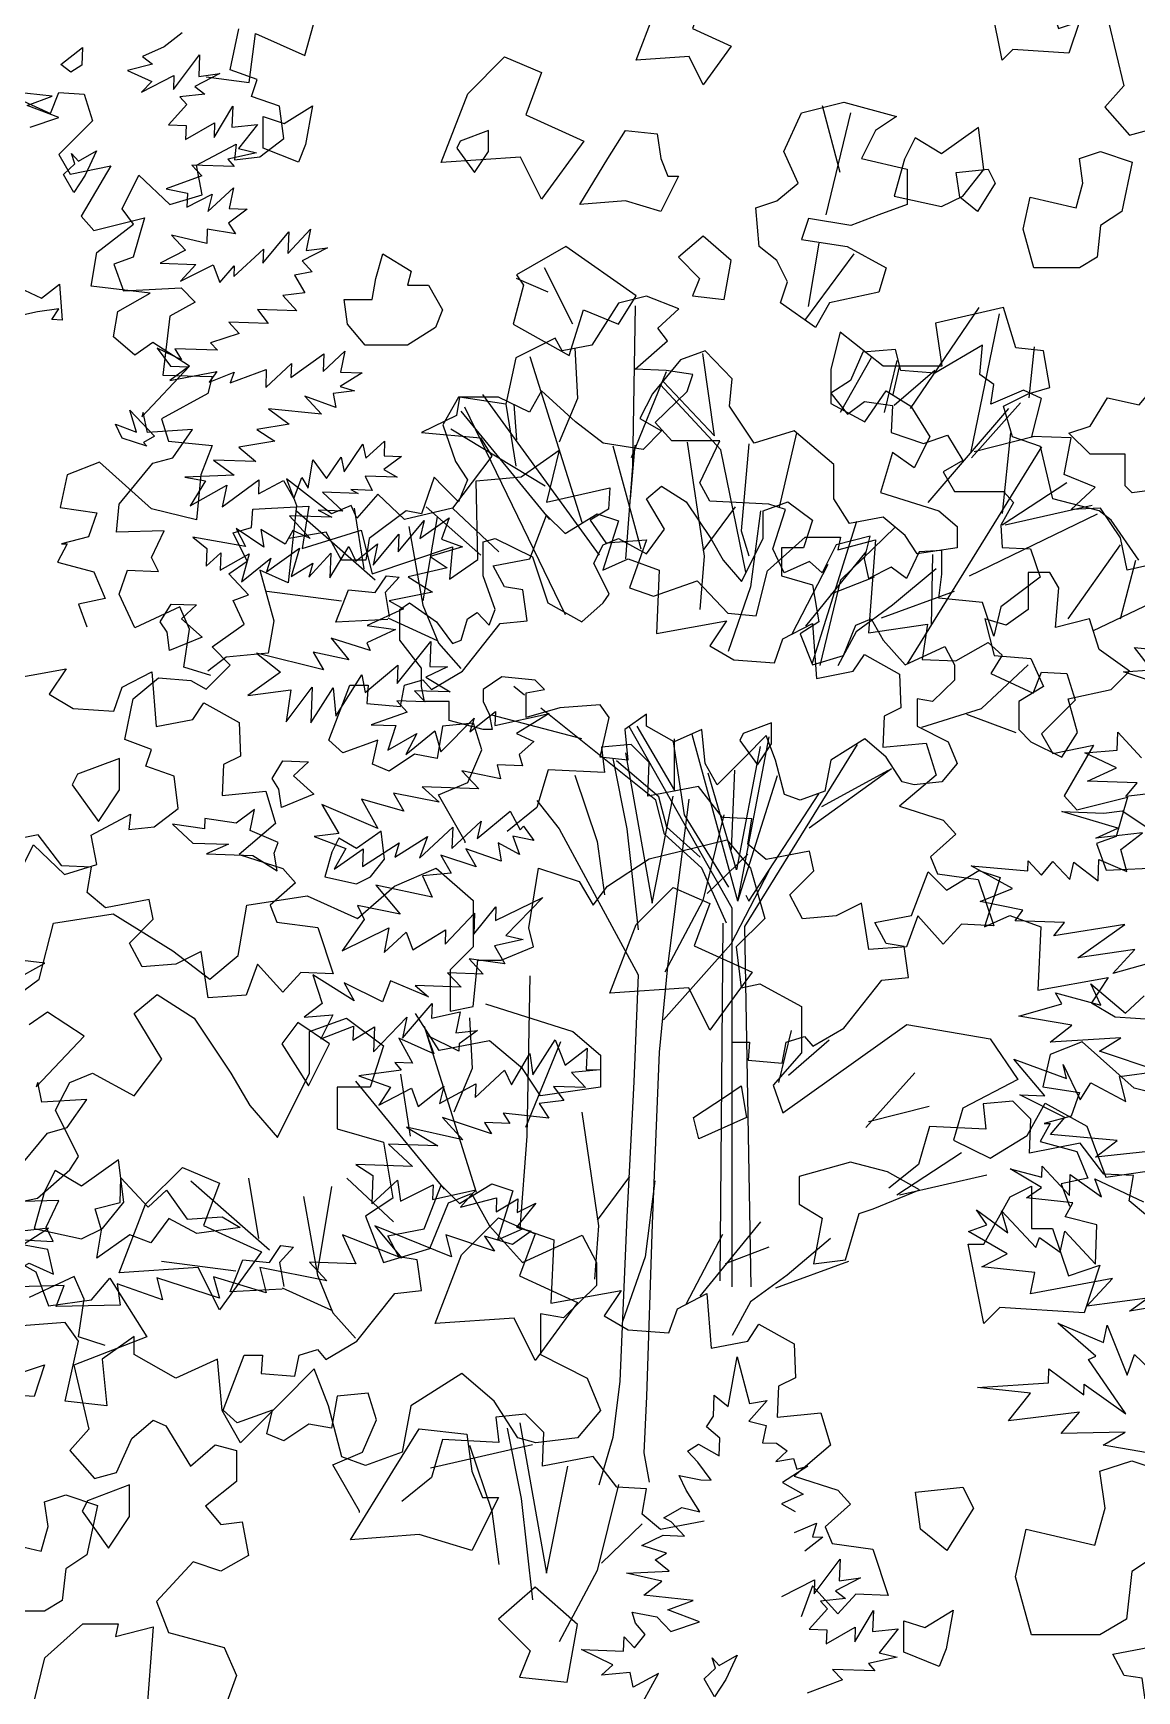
# Model space of a CAD drawing. Header units: inches. Extents: x -11 to 128, y 7 to 56.
# Drawn here: x 25.936 to 26.308, y 22.648 to 23.206 of the extents above; entities that cross this region are included whole.
import ezdxf

# ---------------------------------------------------------------- set-up
doc = ezdxf.new("R2010")
doc.units = ezdxf.units.IN
doc.header["$MEASUREMENT"] = 0
doc.layers.add('CAY', color=94, linetype='Continuous')
doc.layers.add('CAY-3', color=61, linetype='Continuous')
picture_1 = doc.add_image_def('image1.jpg', size_in_pixel=(1680, 1093))

# ---------------------------------------------------------------- blocks, each defined once
blk = doc.blocks.new('A$C76451831')
at = {"layer": 'CAY'}
for p, q in [((1479.9, 1929.8), (1538.3, 1944)), ((1538.3, 1944), (1555.9, 1922.7)), ((1448.6, 1909.2), (1479.9, 1929.8)), ((1288.9, 1909.2), (1320.1, 1922.7)), ((1320.1, 1922.7), (1347.8, 1898.6)), ((1389.7, 1877.9), (1396.8, 1922.7)), ((1396.8, 1922.7), (1427.4, 1912.7)), ((1555.9, 1922.7), (1566.6, 1885)), ((1261.1, 1885), (1288.9, 1909.2)), ((1427.4, 1912.7), (1438, 1895)), ((1438, 1895), (1448.6, 1909.2)), ((1171.5, 1857.3), (1178, 1895)), ((1178, 1895), (1223.4, 1902.1)), ((1223.4, 1902.1), (1261.1, 1885)), ((1347.8, 1898.6), (1347.8, 1863.8)), ((1022.3, 1839.6), (1033, 1881.5)), ((1033, 1881.5), (1077.8, 1888.5)), ((1077.8, 1888.5), (1122.6, 1860.8)), ((1566.6, 1885), (1545.3, 1863.8)), ((1393.2, 1863.8), (1389.7, 1877.9)), ((1122.6, 1860.8), (1150.3, 1839.6)), ((1150.3, 1839.6), (1171.5, 1857.3)), ((1347.8, 1863.8), (1330.7, 1846.6)), ((1347.8, 1818.9), (1351.4, 1853.7)), ((1351.4, 1853.7), (1369, 1853.7)), ((1369, 1853.7), (1393.2, 1863.8)), ((1545.3, 1863.8), (1548.9, 1833.1)), ((1330.7, 1846.6), (1330.7, 1815.4)), ((994.6, 1818.9), (1022.3, 1839.6)), ((1548.9, 1833.1), (1563, 1836)), ((1563, 1836), (1594.3, 1818.9)), ((1330.7, 1815.4), (1347.8, 1818.9)), ((1594.3, 1818.9), (1594.3, 1784.1)), ((1580.1, 1739.3), (1673.3, 1805.4)), ((1673.3, 1805.4), (1735.8, 1794.7)), ((1735.8, 1794.7), (1756.4, 1764.1)), ((1594.3, 1784.1), (1573, 1759.9)), ((1573, 1759.9), (1580.1, 1739.3)), ((1756.4, 1764.1), (1715.1, 1742.8)), ((1715.1, 1742.8), (1708.1, 1718.6)), ((1763.5, 1722.2), (1777.1, 1746.4)), ((1777.1, 1746.4), (1808.3, 1729.3)), ((1808.3, 1729.3), (1822.5, 1690.9)), ((1708.1, 1718.6), (1735.8, 1705.1)), ((1735.8, 1705.1), (1763.5, 1722.2)), ((1822.5, 1690.9), (1870.8, 1698)), ((5192.6, 1187), (5205.3, 1219.7)), ((5205.3, 1219.7), (5219, 1206)), ((5219, 1206), (5243.2, 1220.8)), ((5243.2, 1220.8), (5259.1, 1215.5)), ((5259.1, 1215.5), (5247.5, 1178.6)), ((5165.2, 1181.8), (5192.6, 1187)), ((5173.6, 1165.9), (5165.2, 1181.8)), ((5247.5, 1178.6), (5266.4, 1187)), ((5266.4, 1187), (5289.7, 1178.6)), ((5289.7, 1178.6), (5287.5, 1131.1)), ((4880.4, 1166.1), (4901.2, 1154.7)), ((5187.3, 1163.8), (5173.6, 1165.9)), ((5190.5, 1140.6), (5187.3, 1163.8)), ((4901.2, 1154.7), (4910.7, 1129.1)), ((4942.9, 1133.8), (4956.7, 1149.9)), ((4956.7, 1149.9), (4984.6, 1105.9)), ((4910.7, 1129.1), (4942.9, 1133.8)), ((5142, 1102.7), (5170.5, 1138.5)), ((5170.5, 1138.5), (5190.5, 1140.6)), ((5287.5, 1131.1), (5340.3, 1140.6)), ((5340.3, 1140.6), (5327.6, 1121.6)), ((5382.5, 1126.9), (5404.6, 1138.5)), ((5404.6, 1138.5), (5407.8, 1097.4)), ((5327.6, 1121.6), (5345.5, 1111.1)), ((5376.1, 1109), (5382.5, 1126.9)), ((5345.5, 1111.1), (5376.1, 1109)), ((5435.2, 1102.7), (5443.6, 1115.3)), ((5443.6, 1115.3), (5470, 1100.6)), ((4984.6, 1105.9), (4929.6, 1084.7)), ((5098.8, 1092.1), (5112.5, 1096.3)), ((5112.5, 1096.3), (5118.8, 1089)), ((5118.8, 1089), (5142, 1102.7)), ((5407.8, 1097.4), (5435.2, 1102.7)), ((5470, 1100.6), (5471.1, 1075.2)), ((4326.6, 1059.5), (4333.2, 1082.7)), ((4929.6, 1084.7), (4941, 1036.7)), ((5057.6, 1092.1), (5071.3, 1092.1)), ((5071.3, 1092.1), (5070.3, 1078.4)), ((5095.6, 1076.3), (5098.8, 1092.1)), ((5420.6, 1053.6), (5427.3, 1091)), ((5427.3, 1091), (5436.5, 1055.8)), ((4284.9, 1039.1), (4289.6, 1076)), ((4289.6, 1076), (4326.6, 1059.5)), ((5070.3, 1078.4), (5095.6, 1076.3)), ((5471.1, 1075.2), (5458.4, 1068.9)), ((5409.5, 1046.3), (5410, 1062.2)), ((5410, 1062.2), (5420.6, 1053.6)), ((5449.8, 1058.1), (5436.1, 1042.7)), ((5436.5, 1055.8), (5449.8, 1058.1)), ((5458.4, 1068.9), (5457.3, 1045.7)), ((5268.6, 1047.8), (5246.4, 1045.7)), ((5246.4, 1045.7), (5248.5, 1026.7)), ((5282.3, 1034.1), (5268.6, 1047.8)), ((5404.2, 1038.3), (5409.5, 1046.3)), ((5457.3, 1045.7), (5490, 1048.9)), ((5490, 1048.9), (5497.4, 1024.6)), ((4252.7, 1043.4), (4284.9, 1039.1)), ((4941, 1036.7), (4926.8, 1020.6)), ((4973.2, 1029.6), (4989.3, 1043.4)), ((4989.3, 1043.4), (4998.7, 1039.1)), ((4998.7, 1039.1), (5017.2, 1008.8)), ((5281.2, 1008.8), (5282.3, 1034.1)), ((5414.3, 1029.8), (5404.2, 1038.3)), ((5436.1, 1042.7), (5449.1, 1039.5)), ((5449.1, 1039.5), (5446.4, 1026.4)), ((4728.3, 971.5), (4715.1, 1021.6)), ((4926.8, 1020.6), (4945.3, 999.7)), ((4961.8, 1004.1), (4973.2, 1029.6)), ((5017.2, 1008.8), (5035.7, 1024.9)), ((5035.7, 1024.9), (5051.8, 1020.6)), ((5051.8, 1020.6), (5051.8, 997.4)), ((5273.8, 1025), (5197.2, 1007.3)), ((5206.3, 1028.8), (5197.9, 1000.4)), ((5248.5, 1026.7), (5206.3, 1028.8)), ((5390, 1020.2), (5398.3, 1025.4)), ((5397.8, 1011.8), (5390, 1020.2)), ((5398.3, 1025.4), (5413.9, 1016.7)), ((5413.9, 1016.7), (5414.3, 1029.8)), ((5446.4, 1026.4), (5456.8, 1026.1)), ((5464.8, 1020.4), (5456.3, 1012.5)), ((5456.8, 1026.1), (5464.8, 1020.4)), ((5497.4, 1024.6), (5470, 1001.4)), ((4717.8, 939.8), (4736.3, 1016.3)), ((5319.2, 1016.2), (5281.2, 1008.8)), ((5337.1, 993), (5319.2, 1016.2)), ((5407.8, 998.3), (5397.8, 1011.8)), ((5456.3, 1012.5), (5469.5, 1014.7)), ((5480.2, 1008.9), (5461.2, 996.5)), ((5469.5, 1014.7), (5472, 1006.5)), ((5472, 1006.5), (5480.2, 1008.9)), ((4945.3, 999.7), (4961.8, 1004.1)), ((5051.8, 997.4), (5028.6, 978.9)), ((5197.9, 1000.4), (5175.7, 982.4)), ((5389, 990.8), (5383.9, 1001.9)), ((5383.9, 1001.9), (5400.1, 998.6)), ((5400.1, 998.6), (5407.8, 998.3)), ((5461.2, 996.5), (5476.8, 987.8)), ((5470, 1001.4), (5502.7, 990.9)), ((5359.3, 991.9), (5337.1, 993)), ((5356.1, 972.9), (5359.3, 991.9)), ((5399.3, 974.6), (5389, 990.8)), ((5476.8, 987.8), (5460.6, 980.6)), ((5502.7, 990.9), (5512.2, 980.3)), ((5028.6, 978.9), (5040, 965.1)), ((5369.8, 961.3), (5356.1, 972.9)), ((5372.4, 970.1), (5385.8, 977.8)), ((5385.8, 977.8), (5399.3, 974.6)), ((5460.6, 980.6), (5470.9, 974.8)), ((5512.2, 980.3), (5493.2, 963.4)), ((5040, 965.1), (5056.1, 967.1)), ((5056.1, 967.1), (5060.8, 941.9)), ((5402.5, 967.7), (5369.8, 961.3)), ((5377.7, 967.2), (5372.4, 970.1)), ((5387.7, 956.4), (5377.7, 967.2)), ((5470.3, 959), (5486.9, 966.1)), ((5486.9, 966.1), (5483.8, 955.8)), ((5493.2, 963.4), (5498.5, 950.8)), ((5355.8, 949.4), (5371.9, 957)), ((5374.2, 943.7), (5355.8, 949.4)), ((5371.9, 957), (5387.7, 956.4)), ((5491.5, 955.5), (5478, 945.1)), ((5483.8, 955.8), (5491.5, 955.5)), ((5498.5, 950.8), (5529.1, 946.6)), ((5529.1, 946.6), (5540.7, 911.8)), ((5019.2, 937.2), (4991.7, 907.3)), ((5040, 930.1), (5019.2, 937.2)), ((5060.8, 941.9), (5040, 930.1)), ((5365.8, 938.6), (5374.2, 943.7)), ((5376.4, 930.1), (5365.8, 938.6)), ((5485, 913.1), (5504.5, 939.2)), ((5504.5, 939.2), (5503.9, 922.9)), ((5344.2, 928.5), (5376.4, 930.1)), ((5370.7, 922.5), (5344.2, 928.5)), ((5357.2, 912.1), (5370.7, 922.5)), ((5460.9, 911.2), (5485.4, 923.5)), ((5485.4, 923.5), (5485, 913.1)), ((5519.9, 925), (5501, 915.3)), ((5503.9, 922.9), (5519.9, 925)), ((4701.9, 860.6), (4738.9, 910.7)), ((4704.6, 871.1), (4712.5, 918.7)), ((5394.2, 908.1), (5357.2, 912.1)), ((5375.4, 901.1), (5394.2, 908.1)), ((5483.7, 919.1), (5475.3, 895.9)), ((5502.7, 898.1), (5483.7, 919.1)), ((5508.5, 909.6), (5489.8, 907.5)), ((5501, 915.3), (5508.5, 909.6)), ((5516.4, 912.8), (5502.7, 898.1)), ((5540.7, 911.8), (5516.4, 912.8)), ((4527.8, 857.9), (4506.6, 900.2)), ((4991.7, 907.3), (5000.7, 884.1)), ((5351, 891), (5348.6, 899.3)), ((5348.6, 899.3), (5367.1, 895.9)), ((5367.1, 895.9), (5377.5, 884.7)), ((5399.1, 892.1), (5375.4, 901.1)), ((5495.1, 901.9), (5481.4, 886.5)), ((5489.8, 907.5), (5495.1, 901.9)), ((5515.5, 877.1), (5529.5, 900.7)), ((5529.5, 900.7), (5528.9, 884.8)), ((4509.3, 881.7), (4485.5, 892.2)), ((5000.7, 884.1), (5042.4, 872.7)), ((5358.4, 882.6), (5351, 891)), ((5377.5, 884.7), (5399.1, 892.1)), ((5481.4, 886.5), (5494.5, 886)), ((5494.1, 875.6), (5515.9, 888)), ((5494.5, 886), (5494.1, 875.6)), ((5515.9, 888), (5515.5, 877.1)), ((5528.9, 884.8), (5548, 886.9)), ((5548, 886.9), (5533.8, 868.8)), ((5042.4, 872.7), (5051.8, 851.9)), ((5310.5, 871.2), (5342.1, 870.1)), ((5334.1, 859.9), (5310.5, 871.2)), ((5342.1, 870.1), (5342.5, 880.9)), ((5342.5, 880.9), (5350.4, 872.5)), ((5350.4, 872.5), (5358.4, 882.6)), ((4781, 794.5), (4832.5, 870.4)), ((4850.9, 870.4), (4799.8, 858.6)), ((4799.8, 858.6), (4804.6, 826.3)), ((4826.2, 761), (4847.8, 865.6)), ((4860, 840.1), (4850.9, 870.4)), ((5325.6, 852), (5334.1, 859.9)), ((5547.3, 865.6), (5525.8, 860.9)), ((5525.8, 860.9), (5530.6, 855.3)), ((5533.8, 868.8), (5547.3, 865.6)), ((4728.3, 851.9), (4721.2, 824)), ((4760.5, 826.3), (4728.3, 851.9)), ((5051.8, 851.9), (5042.4, 826.3)), ((5347, 854), (5325.6, 852)), ((5349.4, 843.1), (5347, 854)), ((5368.3, 853.3), (5349.4, 843.1)), ((5356.7, 832.4), (5368.3, 853.3)), ((5506.3, 848.5), (5479.7, 838.5)), ((5498.9, 856.4), (5506.3, 848.5)), ((5530.6, 855.3), (5498.9, 856.4)), ((4626.9, 837.7), (4608.4, 831)), ((4634, 774), (4625.3, 835.7)), ((4647.3, 816.9), (4626.9, 837.7)), ((4880.8, 837.7), (4860, 840.1)), ((4870.1, 802.5), (4874.1, 840.9)), ((4885.5, 810.2), (4880.8, 837.7)), ((4608.4, 831), (4587.6, 805.5)), ((4721.2, 824), (4721.2, 798.4)), ((4728.6, 791.9), (4751.7, 832.8)), ((4804.6, 826.3), (4760.5, 826.3)), ((4768, 805.1), (4772.9, 825.9)), ((4638.7, 763.4), (4593.5, 812.2)), ((4595.8, 814.5), (4634, 774)), ((4645.4, 796.4), (4647.3, 816.9)), ((4869.4, 805.5), (4885.5, 810.2)), ((4442.1, 803.1), (4430.3, 782.3)), ((4472, 803.1), (4442.1, 803.1)), ((4547.7, 684.5), (4460.2, 805.1)), ((4495.2, 791.7), (4472, 803.1)), ((4485.8, 770.9), (4483.8, 797.9)), ((4504.2, 807.8), (4495.2, 791.7)), ((4529.8, 784.6), (4504.2, 807.8)), ((4587.6, 805.5), (4578.1, 787)), ((4663.8, 768.5), (4645.4, 796.4)), ((4721.2, 798.4), (4746.8, 784.6)), ((4746.8, 784.6), (4762.9, 807.8)), ((4762.9, 807.8), (4781.4, 796.4)), ((4781.4, 796.4), (4795.5, 773.2)), ((4850.9, 796.4), (4869.4, 805.5)), ((4857.6, 773.2), (4850.9, 796.4)), ((4522.3, 639.8), (4446.8, 795.6)), ((4550.6, 768.5), (4529.8, 784.6)), ((4578.1, 787), (4594.3, 777.9)), ((4794.3, 724.1), (4854.9, 794.5)), ((4430.3, 782.3), (4439.8, 754.7)), ((4507, 736.3), (4436.2, 779.1)), ((4594.3, 777.9), (4580.5, 763.8)), ((4693.7, 777.9), (4663.8, 768.5)), ((4682.7, 720.5), (4695.7, 776.4)), ((4723.6, 752.4), (4693.7, 777.9)), ((4795.5, 773.2), (4783.7, 750)), ((4850.1, 715.8), (4856.4, 776.4)), ((4878.5, 766.1), (4857.6, 773.2)), ((4580.5, 763.8), (4550.6, 768.5)), ((4579.1, 689), (4557.9, 766.3)), ((4571.1, 726.8), (4574.5, 766.9)), ((4657.5, 671.8), (4638.7, 763.4)), ((4659.9, 768.1), (4654, 702.8)), ((4767.6, 761.4), (4758.6, 731.5)), ((4783.7, 750), (4767.6, 761.4)), ((4778.7, 602.9), (4879.6, 765.8)), ((4887.9, 726.8), (4878.5, 766.1)), ((4439.8, 754.7), (4448.8, 741)), ((4723.6, 726.8), (4723.6, 752.4)), ((4423.7, 742.9), (4414.2, 715.4)), ((4430.3, 736.3), (4423.7, 742.9)), ((4442.1, 724.5), (4430.3, 736.3)), ((4448.8, 741), (4442.1, 724.5)), ((4735.4, 708.3), (4723.6, 726.8)), ((4758.6, 731.5), (4802.2, 717.8)), ((4922.5, 717.8), (4887.9, 726.8)), ((4402.8, 717.8), (4374.9, 696.9)), ((4414.2, 715.4), (4402.8, 717.8)), ((4458.8, 684.4), (4417.8, 720.8)), ((4707.6, 603.7), (4740.9, 709.9)), ((4760.5, 713.1), (4735.4, 708.3)), ((4777, 699.3), (4760.5, 713.1)), ((4802.2, 717.8), (4816, 706)), ((4825.4, 669), (4921.3, 715.4)), ((4931.5, 710.7), (4922.5, 717.8)), ((4952.3, 680.8), (4931.5, 710.7)), ((4342.7, 701.7), (4314.8, 696.9)), ((4354.1, 680.8), (4342.7, 701.7)), ((4374.9, 696.9), (4372.6, 680.8)), ((4654, 702.8), (4659.9, 684)), ((4728.7, 665.9), (4769.2, 705.2)), ((4786.1, 685.5), (4777, 699.3)), ((4816, 706), (4816, 689.9)), ((4816, 689.9), (4786.1, 685.5)), ((4796.7, 631.7), (4797.9, 685.1)), ((4899.3, 636.8), (4938.6, 692.2)), ((4372.6, 680.8), (4354.1, 680.8)), ((4938.6, 636.8), (4950, 680.8)), ((4713.4, 601.8), (4728.7, 665.9)), ((4917.8, 627.7), (4961.8, 648.6)), ((4834.4, 569.5), (4869.4, 602.2)), ((4491.5, 579.5), (4483.4, 586)), ((4534.5, 546.7), (4466.9, 564.4)), ((4541.2, 539.6), (4503.7, 569.7)), ((4789.6, 555.4), (4834.4, 569.5)), ((4823, 565.2), (4860, 551.4)), ((4647.3, 419.7), (4569.9, 556)), ((4575.8, 556.2), (4604.1, 507.8)), ((4651.6, 424.8), (4617.3, 549.9)), ((4651.6, 424.8), (4675, 548.1)), ((4589.9, 500.7), (4541.2, 539.6)), ((4602.9, 544.4), (4611.2, 489.7)), ((4604.1, 507.8), (4604.1, 546.7)), ((4668.2, 540.8), (4650.5, 448.4)), ((4656.8, 405.9), (4741.3, 542.4)), ((4592.3, 503.1), (4560.4, 530.2)), ((4646.9, 463.7), (4649.3, 523.1)), ((4705.1, 479.9), (4766.8, 524.3)), ((4714.5, 496), (4764.5, 523.1)), ((4650.5, 448.4), (4629.2, 520.8)), ((4651.6, 424.8), (4681.2, 519.2)), ((4596.6, 475.1), (4589.9, 500.7)), ((4598.2, 480.3), (4592.3, 503.1)), ((4659.9, 424.8), (4712.2, 505.4)), ((4611.2, 489.7), (4644.6, 435.4)), ((4624.5, 449.6), (4596.6, 475.1)), ((4623.3, 457.8), (4598.2, 480.3)), ((4643, 408.3), (4624.5, 449.6)), ((4657.5, 429.5), (4659.9, 424.8)), ((4647.3, 135.4), (4647.3, 419.7)), ((4638.3, 140.1), (4640.6, 408.3)), ((4661.5, 135.4), (4656.8, 405.9))]:
    blk.add_line(p, q, dxfattribs=at)
for points in [[(4880.5, 2038.4), (4912.1, 2023.7), (4918.4, 2039.5), (4937.4, 2038.4), (4943.7, 2018.4), (4918.4, 1993.1), (4926.9, 1978.3), (4957.4, 1984.6), (4935.3, 1946.7), (4944.8, 1936.1), (4982.8, 1945.6), (4974.3, 1916.1), (4959.6, 1910.8), (4966.9, 1890.8), (5010.2, 1892.9), (5020.7, 1882.3), (5001.7, 1871.8), (4996.5, 1827.5), (5033.4, 1826.4), (5030.2, 1813.8), (4995.4, 1794.8), (5000.7, 1777.9), (5033.4, 1774.7), (5024.9, 1752.6), (5021.8, 1718.9), (4988, 1727.3), (4949, 1762.1), (4924.8, 1752.6), (4919.5, 1728.3), (4946.9, 1724.1), (4940.6, 1706.2), (4920.5, 1700.9), (4924.8, 1700.9), (4917.4, 1687.2), (4944.8, 1679.8), (4953.2, 1659.8), (4933.2, 1655.6), (4939.5, 1638.7)], [(4953.2, 1099.5), (4933.2, 1105.8), (4937.4, 1134.3), (4930, 1151.2), (4896.3, 1135.4)], [(4891, 1178.6), (4914.2, 1177.5), (4908.9, 1188.1), (4918.4, 1208.1), (4882.5, 1207.1)], [(4884.7, 1228.2), (4910, 1258.8), (4924.7, 1263), (4939.5, 1284.1), (4905.7, 1282), (4902.6, 1296.7), (4901.5, 1293.6), (4937.4, 1331.5), (4910, 1349.5), (4896.3, 1340)], [(4883.6, 1372.7), (4907.9, 1386.4), (4863.6, 1391.6)], [(4886.8, 1449.7), (4899.4, 1475), (4922.6, 1452.8), (4946.9, 1460.2), (4942.7, 1482.3), (4972.2, 1498.2), (4971.1, 1486.6), (4990.1, 1488.7), (5008, 1502.4), (5004.9, 1526.6), (4983.8, 1534), (4988, 1546.7), (4968, 1554.1), (4974.3, 1584.7), (4993.3, 1600.5), (5017.5, 1598.4), (5029.1, 1592), (5047.1, 1610), (5033.4, 1623.7), (5057.6, 1640.6), (5049.2, 1658.5), (5060.8, 1662.7), (5046, 1678.5), (5059.7, 1688), (5049.2, 1709.1), (5062.9, 1713.3), (5063.9, 1727), (5106.1, 1729.1), (5100.9, 1697.5), (5145.2, 1711.2), (5153.6, 1678.5), (5213.7, 1698.6), (5211.6, 1674.3), (5232.7, 1689.1), (5231.6, 1748.1), (5265.4, 1751.3), (5293.9, 1771.3), (5284.4, 1732.3), (5331.8, 1742.9), (5330.8, 1727), (5317.1, 1718.6), (5328.7, 1701.7), (5359.3, 1703.8), (5346.6, 1668), (5364.5, 1661.6), (5397.2, 1673.2), (5420.4, 1649), (5441.5, 1646.9), (5450, 1680.6), (5478.4, 1705.9), (5504.8, 1705.9), (5502.7, 1696.5), (5531.2, 1703.8), (5525.9, 1634.2), (5570.2, 1640.6), (5566, 1614.2), (5591.3, 1613.1), (5615.5, 1626.8), (5626.1, 1617.3), (5617.7, 1603.6), (5649.3, 1588.9), (5655.6, 1604.7), (5674.6, 1603.6), (5680.9, 1583.6), (5655.6, 1558.3), (5664.1, 1543.5), (5694.7, 1549.8), (5672.5, 1511.9), (5682, 1501.3), (5720, 1510.8), (5711.5, 1481.3), (5696.8, 1476), (5704.1, 1456), (5747.4, 1458.1)], [(5759, 1284.1), (5725.2, 1292.5), (5686.2, 1327.3), (5662, 1317.8), (5656.7, 1293.6), (5684.1, 1289.3), (5677.8, 1271.4), (5657.7, 1266.1), (5662, 1266.1), (5654.6, 1252.4), (5682, 1245), (5690.4, 1225), (5670.4, 1220.8), (5676.7, 1203.9)], [(530, 749.3), (509.9, 755.6), (514.2, 784.1), (506.8, 800.9), (473, 785.1), (461.4, 810.4), (467.7, 828.4), (490.9, 827.3), (485.7, 837.9), (495.2, 857.9), (459.3, 856.8), (461.4, 877.9), (486.7, 908.5), (501.5, 912.7), (516.3, 933.8), (482.5, 931.7), (479.3, 946.5), (478.3, 943.3), (514.2, 981.3), (486.7, 999.2), (473, 989.7), (457.2, 1003.4), (460.4, 1022.4), (484.6, 1036.1), (440.3, 1041.4), (444.5, 1066.7), (472, 1087.8), (463.5, 1099.4), (476.2, 1124.7), (499.4, 1102.6), (523.6, 1110), (519.4, 1132.1), (549, 1147.9), (547.9, 1136.3), (566.9, 1138.4), (584.8, 1152.1), (581.7, 1176.4), (560.6, 1183.8), (564.8, 1196.4), (544.7, 1203.8), (551.1, 1234.4)], [(1018.3, 1296.6), (1026.7, 1330.4), (1055.2, 1355.7), (1081.6, 1355.7), (1079.5, 1346.2), (1107.9, 1353.6), (1102.7, 1284)], [(5271.7, 1376.9), (5269.6, 1256.6), (5264.3, 1187)], [(5226.4, 1345.2), (5228.5, 1307.3), (5214.8, 1274.6)], [(5192.6, 1338.9), (5231.6, 1214.5)], [(5467.9, 1335.7), (5458.4, 1296.7)], [(5294.9, 1327.3), (5268.6, 1263)], [(5496.4, 1328.4), (5465.8, 1302)], [(5140.9, 1297.8), (5207.4, 1216.6)], [(5174.7, 1303.1), (5182.1, 1256.6)], [(5560.7, 1304.1), (5523.8, 1263)], [(5310.7, 1274.6), (5323.4, 1189.1), (5320.2, 1149.1)], [(5571.3, 1278.8), (5525.9, 1267.2)], [(5595.5, 1244), (5547, 1212.3)], [(5017.5, 1222.9), (5076.6, 1171.2)], [(5060.8, 1225), (5068.2, 1179.7)], [(5134.6, 1225), (5169.4, 1192.3)], [(5346.6, 1226.1), (5322.3, 1193.4)], [(5365.6, 1222.9), (5358.2, 1165.9), (5341.3, 1117.4)], [(5614.5, 1227.1), (5549.1, 1212.3)], [(1279.1, 158.1), (1199.4, 171.8), (1216.1, 181.6), (1168, 180.6), (1181.7, 196.4), (1128.5, 190.1), (1145, 210.9), (1105.3, 215), (1158.5, 218.6), (1158.8, 229), (1184.9, 209.5), (1185.2, 217.6), (1216.5, 195.2), (1188.5, 236.1), (1194, 238.6), (1165.5, 263.2), (1199.8, 248.8), (1202.6, 261.9), (1217.6, 224.2), (1223.1, 239.9), (1251.6, 212.6)], [(1283.5, 283.1), (1219.2, 272.2), (1232.7, 282.1), (1187.2, 276), (1206.5, 296.7), (1144.9, 285.2), (1148.2, 301.4), (1108.5, 305.5), (1127.4, 315.3), (1098.5, 332.2), (1112.3, 337.1), (1104.5, 348.3), (1127.9, 331.1), (1123.1, 347.6), (1148.9, 320), (1151.8, 327.6), (1167.3, 316.6), (1170.6, 332.4), (1193.7, 307.5), (1194.8, 337), (1171, 343.2), (1176.8, 353.5), (1142, 357.4), (1153.2, 365.2), (1129.6, 379.1), (1153.4, 372.9), (1153.7, 381), (1174.2, 359), (1174.8, 374.8), (1198.2, 358.2), (1193.2, 371.5), (1229.8, 354.3)], [(1247.5, 393.6), (1193.8, 387.8), (1210.1, 400.4), (1160, 404.8), (1170.8, 417.6), (1137, 434.6), (1155.6, 434), (1132.5, 461.5), (1171.9, 447), (1169.5, 457.5), (1182.2, 430.8), (1190.3, 443.7), (1216.6, 429.6), (1211.8, 448.3), (1241.4, 452.3), (1196.6, 467.5), (1212.8, 477.3), (1159.7, 474.2), (1176, 486.8), (1136.3, 493.6), (1168.4, 502.9), (1163.7, 511.2), (1197.8, 501.9), (1190.2, 518), (1216.2, 495.8), (1230.2, 508.9)], [(1241.6, 535.3), (1206.8, 525.6), (1223.3, 543.6), (1180.5, 537.4), (1215.8, 562.4), (1162.5, 553.9), (1170.5, 564), (1133.4, 565.3), (1139.1, 573.3), (1107.2, 579.8), (1131.5, 589.4), (1100.4, 606.4), (1142.9, 602.6), (1143.1, 610.3), (1153.2, 599.5), (1161.7, 609.7), (1174.4, 596.1), (1177.5, 609.1), (1195.6, 595.3), (1196.2, 611.2), (1217.2, 602.3), (1212.8, 618.8), (1229.1, 631.3), (1194, 627.1), (1210.6, 634.7), (1168.4, 647.1), (1200.1, 646), (1213.8, 647.7), (1234.6, 633.9)], [(1270.1, 664.8), (1216.4, 658.5), (1224.9, 668.7), (1187.8, 670), (1209.5, 680.1), (1185.8, 691.3), (1209.9, 693.2), (1210.4, 706.8), (1228.3, 687.6)], [(1251.4, 739.8), (1214.7, 752), (1236, 753.5), (1223, 770.3), (1262.8, 766.2)], [(4120.7, 1005.5), (4142.2, 1012.9), (4118.5, 1021.8), (4137.3, 1028.9), (4100.3, 1032.9)], [(4234.6, 1076.3), (4221.1, 1065.9), (4205, 1058.7), (4212.5, 1053), (4193.8, 1048.2), (4212, 1039.9), (4204.1, 1032), (4228.5, 1044.3), (4228.1, 1033.9), (4247.6, 1060), (4247.1, 1043.7), (4263, 1045.8), (4244.1, 1036.1), (4251.6, 1030.3), (4232.9, 1028.3), (4238.2, 1022.7), (4224.5, 1007.3), (4237.6, 1006.8), (4237.3, 996.4), (4259, 1008.8), (4258.6, 997.9), (4272.6, 1021.5), (4272, 1005.6), (4291.1, 1007.7), (4276.9, 989.6), (4290.4, 986.4), (4268.9, 981.7), (4273.7, 976.1), (4242, 977.2), (4249.5, 969.2), (4222.8, 959.3), (4238.6, 956), (4238.2, 945.6), (4257.1, 955.4), (4254, 942.3), (4273.2, 960.2), (4269.9, 944.5), (4283.5, 944), (4269.5, 933.6), (4274.7, 925.7), (4253.5, 929.2), (4253.1, 918.3), (4226.6, 924.7), (4237.1, 913.4), (4218.2, 903.7), (4244.9, 902.7), (4233.5, 890), (4258, 902.3), (4263, 889), (4273.8, 901.7), (4273.5, 893.6), (4295.6, 914.1), (4295.2, 903.7), (4314.6, 927.1), (4314, 910.8), (4331, 929.2), (4327.7, 913), (4343.6, 915.2), (4324.7, 905.4), (4332.1, 897), (4318.9, 894.7), (4326.6, 881.3), (4310.2, 879.2), (4320.7, 867.9), (4291.3, 868.9), (4299.1, 858.2), (4269.6, 859.3), (4277.5, 850.8), (4256, 843.9), (4261.2, 838.3), (4229.1, 839.4), (4234.2, 831), (4215.9, 839.8), (4225.9, 826.3), (4239.5, 825.9), (4225.5, 815.5), (4260.6, 822.4), (4254.9, 814.4), (4273.8, 821.9), (4270.8, 813.9), (4297.8, 823.8), (4297.4, 810.2), (4316.6, 828.2), (4316.2, 817.7), (4340.9, 835.5), (4340.4, 822.3), (4356.8, 837.6), (4353.5, 821.9), (4369.8, 821.3), (4353.1, 811), (4363.9, 807.9), (4348, 805.8), (4349.9, 795.3), (4326.6, 803.8), (4339.3, 790.2), (4299.5, 794.3), (4315, 782.9), (4290.8, 778.7), (4304.1, 770.1), (4277.2, 765.6), (4290, 754.7), (4258.3, 755.8), (4273.8, 744.4), (4236.6, 743), (4252.3, 740.2), (4240.8, 721.6), (4268.1, 736.9), (4264.8, 720.7), (4292.2, 741.1), (4291.9, 730.6), (4310.8, 740.4), (4318.5, 727), (4324.5, 742.7), (4329.2, 734.8), (4332.6, 756), (4343, 742), (4354, 757.9), (4356.3, 747), (4370.2, 767.8), (4372.6, 757.3), (4386.6, 770), (4386.2, 759.1), (4399.3, 758.6), (4385.9, 748.7), (4396.1, 742.9), (4372.1, 743.7), (4377.2, 733.1), (4361.3, 733.7), (4366.6, 730.8), (4339.9, 731.7), (4355.3, 717.6), (4336.8, 718.2), (4347, 712.9), (4315.3, 714), (4330.6, 697.1), (4317.6, 703), (4311.9, 692.8), (4293.7, 703.8), (4295.9, 690.6), (4275.1, 704.5), (4282.3, 691.1), (4242.7, 697.9), (4253.3, 689.4), (4252.8, 676.3), (4263.6, 686.3), (4263.1, 673.2), (4284.9, 685.6), (4279.1, 664.5), (4301.1, 682.3), (4298, 672), (4322.6, 689.7), (4316.4, 668.6), (4332.6, 678.5), (4329.6, 668.1), (4346.1, 686.1), (4345.4, 667.6), (4359.8, 691.1), (4364.9, 680), (4381.2, 693.1), (4377.9, 676.9), (4397.3, 700.2), (4396.8, 687.1), (4416.2, 710.4), (4413, 696.9), (4434.9, 712.5), (4429.3, 696.4), (4445, 690.8), (4420.7, 683.5), (4433.6, 674.9), (4404.3, 668.2), (4422.5, 656.7), (4390.1, 650.1), (4400.8, 644.3), (4373.6, 631.7), (4394.8, 628.7), (4373.2, 618.6), (4375.7, 613), (4346.5, 622.2), (4359.6, 605.9), (4333, 611.8), (4340.7, 598.4), (4290.4, 611), (4308.5, 596.8), (4283.9, 579.1), (4316.2, 583.4), (4312.6, 559.5), (4332.1, 585.5), (4331.2, 558.8), (4348, 585), (4349.9, 563.6), (4369.6, 594.7), (4371.9, 581.4), (4396.6, 601.9), (4396.1, 588.3), (4421.2, 619.6), (4420.6, 601), (4433.7, 600.6), (4417.6, 593), (4435.8, 581.9), (4409.1, 582.8), (4416.9, 574.4), (4395.7, 575.2), (4403.5, 566.7), (4376.5, 557.2), (4395, 556.6), (4388.9, 538.2), (4410.7, 550.6), (4402.4, 535), (4424.3, 552.8), (4428.8, 536.8), (4453.7, 562.3), (4450.6, 551.9), (4469.7, 567.1), (4469.3, 556.7), (4510, 565.7), (4485.4, 550.7), (4498.4, 544.8), (4487.6, 534.8), (4490, 526.5), (4471, 527.2), (4473.4, 516.7), (4444.6, 522.7), (4457.2, 509.1), (4414.7, 510.6), (4427.4, 499.2), (4393.2, 505.9), (4400.9, 492.5), (4369.1, 501.3), (4381.4, 479.5), (4339.5, 497.3), (4352.3, 475.6), (4333.6, 473.5), (4357.4, 464.5), (4348.7, 449), (4370.5, 464.1), (4370, 450.9), (4397.4, 468.6), (4394.3, 457.8), (4418.8, 473.3), (4412.8, 457.1), (4437.7, 480.3), (4437.1, 464.5), (4459.1, 485), (4455.9, 472), (4480.7, 492.4), (4488.3, 478.5), (4490.7, 481.2), (4498.5, 470.5), (4482.7, 473.7), (4487.7, 460), (4471.7, 468.7), (4473.9, 455), (4447.5, 464.1), (4455.2, 450.7), (4428.8, 459.3), (4436.5, 445.9), (4415.1, 443.9), (4422.2, 427.8), (4380, 437), (4398.2, 415), (4366.3, 421.6), (4371.3, 411), (4354.7, 387.5), (4389.7, 404.9), (4386.3, 386.4), (4402.7, 401.7), (4407.7, 388.4), (4432.3, 403.4), (4431.9, 392.6), (4454, 415.8), (4453.4, 400), (4470, 420.7), (4469.7, 410.3), (4505.2, 427.6), (4477.4, 399.1), (4490.4, 396), (4469, 391.3), (4476.7, 377.8), (4450.1, 381.5), (4460.6, 370.2), (4433.8, 371.2), (4443.9, 360.4), (4409.5, 361.6), (4419.6, 353.1), (4391, 365), (4385, 349.3), (4356.1, 363.5), (4363.8, 350.1), (4332.7, 369.7), (4339.7, 348.2), (4326.2, 337.8), (4347.6, 339.7), (4338.8, 321.5), (4363.1, 331), (4362.7, 320.6), (4379, 330.5), (4378.3, 311.9), (4403.2, 337.8), (4400, 322), (4422.2, 348), (4421.8, 337.1), (4443.2, 341.8), (4440, 326.1), (4456.3, 327.8), (4442.4, 317.8), (4442.2, 312.4), (4418.6, 324.1), (4423.6, 310.3), (4397.2, 322.1), (4407.5, 303.2), (4394.3, 303.7), (4399.1, 298), (4367.2, 293.7), (4391, 285.2), (4382.3, 271.9), (4406.8, 284.6), (4411.8, 270.9), (4430.9, 286.1), (4427.7, 273), (4455, 287.9), (4454.6, 277.5), (4476.6, 298.1), (4481.7, 287), (4495.6, 310.5), (4497.8, 294.6), (4514.6, 320.8), (4522.1, 301.9), (4538.4, 314.5), (4537.8, 298.6), (4548.2, 298.3), (4526.8, 296.3), (4537.3, 285.1), (4513.3, 285.9), (4521.1, 275.2), (4502.5, 273.1), (4509.8, 262), (4475.5, 265.9), (4480.6, 258), (4461.6, 258.7), (4466.8, 250.4), (4430.1, 262.5), (4445.3, 245.7), (4403.1, 255.3), (4426.6, 241.3), (4389.5, 242.6), (4407.5, 225.7), (4364.9, 227.2), (4377.8, 219), (4377, 197.7), (4396.2, 215.6), (4398.4, 199.7), (4422.9, 212), (4422.5, 201.1), (4454.9, 208.2), (4443.6, 195.4), (4470.5, 202.2), (4470.2, 191.8), (4486.4, 201.6), (4486, 191.2), (4499.9, 198.4), (4485.6, 180.3), (4496.4, 177.2), (4482.5, 167.3), (4461.4, 173.5), (4469.1, 162.3), (4432.4, 174.5), (4436.8, 158), (4379.2, 181.3), (4399.6, 157), (4354.9, 174.5), (4365, 152.8), (4330.2, 154), (4343.3, 140), (4292.9, 149.9), (4297.7, 131.1), (4258.2, 142.9), (4262.6, 126.9), (4215.6, 142.2), (4220, 125.7), (4186, 137.8), (4188.1, 121.8), (4140.1, 120.8), (4146.1, 136.4), (4058.1, 134.1)], [(5101.9, 1211.3), (5112.5, 1152.2), (5124.1, 1123.8), (5140.9, 1104.8)], [(5123, 1218.7), (5112.5, 1155.4)], [(5416.2, 1182.8), (5388.8, 1130.1)], [(5444.7, 1192.3), (5399.3, 1136.4)], [(5086.1, 1141.7), (5047.1, 1139.6), (5056.6, 1163.8), (5076.6, 1161.7), (5085, 1174.4), (5094.5, 1173.3), (5084, 1161.7), (5087.2, 1143.8)], [(5451, 1173.3), (5418.3, 1160.7)], [(5497.4, 1179.7), (5464.7, 1152.2), (5437.3, 1132.2), (5423.6, 1106.9)], [(4995.4, 1162.8), (5051.3, 1155.4)], [(5456.3, 1142.7), (5511.1, 1162.8)], [(5086.1, 1142.7), (5123, 1125.9)], [(5144.1, 974), (5144.1, 975), (5124.1, 1009.8), (5146.2, 1019.3), (5156.8, 1043.6), (5150.4, 1063.6), (5127.2, 1061.5), (5123, 1037.3), (5106.1, 1040.4), (5087.2, 1027.8), (5074.5, 1033.1), (5078.7, 1051), (5052.3, 1041.5), (5041.8, 1051), (5057.6, 1092.1)], [(1240.8, 833.6), (1217.6, 828.4), (1212.4, 852.6), (1197.6, 874.8), (1175.4, 873.7), (1193.4, 890.6), (1170.2, 900.1), (1175.4, 927.5), (1145.9, 928.6), (1153.3, 957), (1139.6, 963.4), (1115.3, 952.8), (1117.4, 967.6), (1106.9, 975), (1109, 997.1), (1073.1, 976), (1047.8, 978.1), (1043.6, 993.9), (1019.3, 991.8), (1009.9, 970.7), (995.1, 961.2), (1007.7, 945.4), (1020.4, 954.9), (1041.5, 951.8), (1040.4, 931.7), (1064.7, 923.3), (1082.6, 929.6), (1094.2, 910.6), (1079.5, 902.2), (1087.9, 887.4), (1124.8, 887.4), (1132.2, 879), (1122.7, 862.1), (1123.8, 845.2), (1144.9, 844.2), (1152.2, 823.1), (1122.7, 800.9), (1117.4, 778.8), (1109, 804.1), (1076.3, 807.3), (1078.4, 825.2), (1078.4, 843.1), (1061.5, 842.1), (1052, 822), (1040.4, 830.5), (1023.6, 822), (1020.4, 836.8), (1024.6, 853.7), (999.3, 847.3), (988.8, 826.2), (979.3, 834.7), (960.3, 826.2), (951.8, 844.2), (961.3, 873.7), (948.7, 877.9), (904.4, 880), (897, 893.7), (911.8, 925.4), (875.9, 925.4), (863.3, 939.1), (887.5, 962.3), (891.7, 975), (871.7, 978.1), (848.5, 979.2), (872.7, 1000.3), (865.4, 1009.8), (881.2, 1024.5), (856.9, 1034), (835.8, 1028.7), (815.8, 997.1), (793.6, 992.9), (788.4, 1002.4), (758.8, 987.6), (751.5, 952.8), (716.7, 958.1), (714.5, 944.4), (688.2, 931.7), (732.5, 927.5), (740.9, 913.8), (711.4, 874.8), (675.5, 866.3), (655.5, 885.3), (639.7, 867.4), (635.4, 876.9), (620.7, 870.5), (586.9, 896.9), (594.3, 876.9), (588, 818.9), (566.9, 828.4), (577.4, 790.4), (573.2, 766.1), (541.6, 763), (527.9, 752.4)], [(5254.8, 1037.3), (5265.4, 984.5), (5273.8, 908.6)], [(5264.3, 1041.5), (5284.4, 928.6), (5300.2, 1008.8)], [(848.5, 1026.6), (846.4, 906.4), (841.1, 836.8)], [(5226.4, 1024.6), (5243.2, 975), (5248.5, 935)], [(5338.2, 995.1), (5322.3, 930.7), (5293.9, 877)], [(769.4, 988.7), (808.4, 864.2)], [(803.1, 995), (805.2, 957), (791.5, 924.3)], [(1044.7, 985.5), (1035.2, 946.5)], [(871.7, 977.1), (845.3, 912.7)], [(1073.1, 978.1), (1042.6, 951.8)], [(5356.1, 965.6), (5325.5, 936)], [(717.7, 947.5), (784.2, 866.3)], [(751.5, 952.8), (758.8, 906.4)], [(1137.5, 953.9), (1100.6, 912.7)], [(887.5, 924.3), (900.2, 838.9), (897, 798.8)], [(1148, 928.6), (1102.7, 917)], [(1172.3, 893.7), (1123.8, 862.1)], [(594.3, 872.7), (653.4, 821)], [(637.6, 874.8), (644.9, 829.4)], [(711.4, 874.8), (746.2, 842.1)], [(923.4, 875.8), (899.1, 843.1)], [(942.4, 872.7), (935, 815.7), (918.1, 767.2)], [(1191.3, 876.9), (1125.9, 862.1)], [(634.4, 741.9), (648.1, 741.9), (647, 728.2), (672.4, 726.1), (675.5, 741.9), (689.2, 746.1), (695.6, 738.7), (718.8, 752.4), (747.2, 788.3), (767.3, 790.4), (764.1, 813.6), (750.4, 815.7), (742, 831.5), (769.4, 836.8), (782, 869.5), (795.8, 855.8), (820, 870.5), (835.8, 865.3), (824.2, 828.4), (843.2, 836.8), (866.4, 828.4), (864.3, 780.9), (917, 790.4), (904.4, 771.4), (922.3, 760.9), (952.9, 758.7), (959.2, 776.7), (981.4, 788.3), (984.5, 747.1), (1012, 752.4), (1020.4, 765.1), (1046.8, 750.3), (1047.8, 725), (1035.2, 718.7), (1034.1, 695.5), (1066.8, 698.6), (1074.2, 674.4), (1046.8, 651.2), (1079.5, 640.6), (1089, 630.1), (1070, 613.2), (1075.2, 600.5), (1105.8, 596.3), (1117.4, 561.5), (1093.2, 562.6), (1079.5, 547.8), (1060.5, 568.9), (1052, 545.7), (1023.6, 543.6), (1018.3, 578.4), (999.3, 568.9), (974, 566.8), (964.5, 584.7), (982.4, 602.7), (979.3, 617.4), (946.6, 611.1), (932.9, 622.7), (936, 641.7), (913.9, 642.7), (895.9, 665.9), (858, 658.6), (859, 683.9), (845.3, 697.6), (823.2, 695.5), (825.3, 676.5), (783.1, 678.6), (774.7, 650.1), (752.5, 632.2)], [(678.7, 861.1), (689.2, 802), (700.8, 773.5), (717.7, 754.5)], [(699.8, 868.4), (689.2, 805.2)], [(1021.5, 842.1), (976.1, 786.2)], [(662.9, 791.4), (623.8, 789.3), (633.3, 813.6), (653.4, 811.5), (661.8, 824.1), (671.3, 823.1), (660.8, 811.5), (663.9, 793.6)], [(993, 832.6), (965.6, 779.8)], [(1027.8, 823.1), (995.1, 810.4)], [(1074.2, 829.4), (1041.5, 802), (1014.1, 782), (1000.4, 756.6)], [(572.2, 812.5), (628.1, 805.2)], [(1033.1, 792.5), (1087.9, 812.5)], [(662.9, 792.5), (699.8, 775.6)], [(720.9, 623.7), (720.9, 624.8), (700.8, 659.6), (723, 669.1), (733.5, 693.4), (727.2, 713.4), (704, 711.3), (699.8, 687), (682.9, 690.2), (663.9, 677.5), (651.3, 682.8), (655.5, 700.7), (629.1, 691.2), (618.6, 700.7), (634.4, 741.9)], [(831.6, 687), (842.2, 634.3), (850.6, 558.4)], [(841.1, 691.2), (861.1, 578.4), (877, 658.6)], [(803.1, 674.4), (820, 624.8), (825.3, 584.7)], [(774.7, 655.4), (791.5, 634.3), (850.6, 524.6), (847.4, 444.5), (842.2, 343.2), (836.9, 219.8), (831.6, 177.6), (821.1, 141.8)], [(888.6, 656.4), (872.7, 530.9), (866.4, 466.6), (861.1, 337.9), (856.9, 208.2), (854.8, 166), (859, 143.9)], [(914.9, 644.8), (899.1, 580.5), (870.6, 526.7)], [(932.9, 615.3), (902.3, 585.8)], [(948.7, 602.7), (920.2, 547.8), (869.6, 490.9)]]:
    blk.add_lwpolyline(points, dxfattribs=at)
for points in [[(1240.2, 1791.1), (1216.4, 1806.9), (1204.5, 1791.1), (1224.3, 1759.4)], [(1537.1, 1751.5), (1548.9, 1759.4), (1552.9, 1735.6), (1517.3, 1719.8), (1513.3, 1735.6)], [(1085.8, 1672.3), (1081.8, 1704), (1054.1, 1684.2), (1034.3, 1696), (1026.4, 1680.2), (1018.5, 1652.5), (1054.1, 1644.6), (1069.9, 1652.5)], [(1750.8, 1676.2), (1766.7, 1684.2), (1766.7, 1652.5), (1782.5, 1652.5), (1794.4, 1616.8), (1818.1, 1624.8), (1806.3, 1589.1), (1742.9, 1593.1), (1731.1, 1581.2), (1719.2, 1640.6), (1731.1, 1640.6)], [(1339.1, 1632.7), (1366.8, 1660.4), (1394.5, 1648.5), (1382.7, 1616.8), (1426.2, 1597), (1394.5, 1553.5), (1378.7, 1585.2), (1319.3, 1581.2)], [(5431.9, 1558.7), (5429.3, 1553.4), (5442.5, 1535), (5453, 1550.8), (5453, 1566.7)], [(1287.7, 1470.3), (1307.5, 1502), (1343.1, 1498), (1347, 1470.3), (1355, 1450.5), (1366.8, 1450.5), (1347, 1410.9), (1307.5, 1422.8), (1256, 1418.8)], [(5162.8, 1464.3), (5160.2, 1485.4), (5141.7, 1472.2), (5128.5, 1480.1), (5123.3, 1469.6), (5118, 1451.1), (5141.7, 1445.8), (5152.3, 1451.1)], [(1754.8, 1391.1), (1762.7, 1426.7), (1814.2, 1414.8), (1822.1, 1442.6), (1818.1, 1470.3), (1841.9, 1478.2), (1877.5, 1466.3), (1865.7, 1410.9), (1841.9, 1395), (1837.9, 1359.4), (1818.1, 1347.5), (1766.7, 1347.5)], [(1058.5, 1448.2), (1054.5, 1440.3), (1074.3, 1412.6), (1090.2, 1436.3), (1090.2, 1460.1)], [(1683.5, 1426.7), (1679.6, 1454.5), (1715.2, 1458.4), (1723.1, 1442.6), (1703.3, 1410.9)], [(5351.5, 1415.3), (5379.2, 1443), (5406.9, 1431.1), (5395, 1399.4), (5438.6, 1379.6), (5406.9, 1336.1), (5391, 1367.8), (5331.7, 1363.8)], [(1418.3, 1311.9), (1426.2, 1355.4), (1394.5, 1383.2), (1366.8, 1359.4), (1390.6, 1335.6), (1382.7, 1315.8)], [(722.8, 1185.8), (750.5, 1213.5), (778.2, 1201.7), (766.3, 1170), (809.9, 1150.2), (778.2, 1106.6), (762.4, 1138.3), (703, 1134.3)], [(1109.9, 1128.8), (1106, 1160.5), (1078.3, 1140.7), (1058.5, 1152.6), (1050.5, 1136.7), (1042.6, 1109), (1078.3, 1101.1), (1094.1, 1109)], [(4862.9, 1119.3), (4873.5, 1124.6), (4873.5, 1103.5), (4884.1, 1103.5), (4892, 1079.7), (4907.8, 1085), (4899.9, 1061.2), (4857.7, 1063.9), (4849.7, 1055.9), (4841.8, 1095.6), (4849.7, 1095.6)], [(4588.5, 1090.3), (4606.9, 1108.8), (4625.4, 1100.8), (4617.5, 1079.7), (4646.5, 1066.5), (4625.4, 1037.5), (4614.9, 1058.6), (4575.3, 1055.9)], [(4143.6, 1052.7), (4159.9, 1065.3), (4159.5, 1052.2), (4151.1, 1047)], [(4295.5, 989.9), (4295.5, 1013.7), (4311.3, 1008.4), (4332.5, 1021.6), (4327.2, 992.6), (4321.9, 979.4)], [(4709.9, 855.3), (4683.5, 873.8), (4688.8, 889.6), (4680.8, 905.5), (4667.6, 916), (4665, 945.1), (4680.8, 950.3), (4696.7, 963.5), (4686.1, 987.3), (4699.3, 1016.3), (4731, 1024.3), (4770.6, 1013.7), (4754.7, 1003.1), (4744.2, 982), (4778.5, 974.1), (4778.5, 947.7), (4757.4, 939.8), (4736.3, 931.9), (4704.6, 937.1), (4699.3, 921.3), (4733.6, 916), (4762.7, 900.2), (4757.4, 881.7), (4720.4, 873.8)], [(4443.3, 995.2), (4440.7, 989.9), (4453.9, 971.5), (4464.4, 987.3), (4464.4, 1003.1)], [(4554.1, 982), (4567.3, 1003.1), (4591.1, 1000.5), (4593.7, 982), (4599, 968.8), (4606.9, 968.8), (4593.7, 942.4), (4567.3, 950.3), (4533, 947.7)], [(4145.7, 970.1), (4154.1, 978), (4151.7, 985.8), (4156.9, 980.2), (4170.4, 987.9), (4162, 969.6), (4153.4, 956.7)], [(4865.6, 929.2), (4870.9, 953), (4905.2, 945.1), (4910.4, 963.5), (4907.8, 982), (4923.6, 987.3), (4947.4, 979.4), (4939.5, 942.4), (4923.6, 931.9), (4921, 908.1), (4907.8, 900.2), (4873.5, 900.2)], [(4818.1, 953), (4815.4, 971.5), (4839.2, 974.1), (4844.5, 963.5), (4831.3, 942.4)], [(4641.2, 876.4), (4646.5, 905.5), (4625.4, 923.9), (4606.9, 908.1), (4622.8, 892.2), (4617.5, 879)], [(4403.7, 887), (4419.5, 887), (4430.1, 868.5), (4424.8, 855.3), (4403.7, 842.1), (4372, 842.1), (4358.8, 857.9), (4356.2, 876.4), (4377.3, 876.4), (4380, 892.2), (4385.2, 910.7), (4406.4, 897.5)], [(4562.1, 857.9), (4575.3, 879), (4522.5, 916), (4485.5, 894.9), (4490.8, 887), (4482.9, 857.9), (4525.1, 834.2), (4535.7, 868.5)], [(5552.4, 869.2), (5552.4, 892.9), (5568.2, 887.7), (5589.3, 900.9), (5584, 871.8), (5578.8, 858.6)], [(4144.6, 860.9), (4136.9, 861.2), (4142.2, 869.2), (4126.3, 867), (4104.8, 862.3), (4105.2, 873.2), (4116.4, 883.2), (4129.3, 877.3), (4142.8, 887.7)], [(5402.6, 849.4), (5411, 857.2), (5408.6, 865), (5413.8, 859.4), (5427.2, 867.1), (5418.9, 848.8), (5410.3, 835.9)], [(4915.7, 781.4), (4928.9, 802.5), (4952.7, 797.2), (4965.9, 813), (4971.2, 778.7), (4992.3, 778.7), (4987, 755), (4963.2, 760.2), (4965.9, 733.8), (4947.4, 731.2), (4942.1, 736.5), (4942.1, 760.2), (4915.7, 760.2), (4899.9, 776.1)], [(4208.2, 766.2), (4189.8, 772.3), (4184.7, 782.9), (4200.4, 776.9), (4195.5, 793.4), (4213.9, 773.7), (4205.6, 769)], [(4499.5, 590.8), (4474.4, 593.1), (4460.6, 583.7), (4460.6, 574.6), (4464.9, 565.2), (4467.3, 553.8), (4460.6, 553.8), (4435.1, 560.5), (4435.1, 574.6), (4416.6, 574.6), (4414.2, 586), (4414.2, 599.8), (4398.1, 620.6), (4398.1, 643.8), (4405.2, 648.6), (4425.6, 634.4), (4437.4, 618.3), (4444.1, 620.6), (4448.8, 636.8), (4455.9, 641.5), (4464.9, 632), (4469.6, 643.8), (4460.6, 669), (4460.6, 694.6), (4469.6, 696.9), (4497.6, 683.2), (4509, 648.6), (4534.5, 634.4), (4550.6, 648.6), (4554.9, 655.2), (4543.5, 678.5), (4550.6, 692.2), (4562, 696.9), (4582.9, 685.5), (4596.6, 704), (4582.9, 726.8), (4594.3, 736.3), (4612.7, 724.5), (4631.2, 696.9), (4640.6, 680.8), (4654.4, 664.7), (4670.5, 696.9), (4670.5, 717.8), (4689, 724.5), (4707.5, 710.7), (4700.8, 689.9), (4684.3, 689.9), (4684.3, 669), (4707.5, 662.3), (4712.2, 634.4), (4698.4, 625.4), (4707.5, 602.2), (4730.7, 609.2), (4740.1, 632), (4751.5, 636.8), (4760.5, 620.6), (4777, 602.2), (4806.9, 615.9), (4814, 602.2), (4814, 590.8), (4797.5, 574.6), (4786.1, 576.6), (4786.1, 556.2), (4809.3, 544.4), (4816, 528.2), (4804.6, 514.5), (4783.7, 512.1), (4774.7, 514.5), (4762.9, 533), (4746.8, 546.7), (4721.2, 530.6), (4716.9, 507.4), (4698.4, 500.7), (4686.6, 505), (4679.9, 530.6), (4672.9, 549.1), (4656.8, 533), (4635.9, 512.1), (4626.9, 528.2), (4624.5, 553.8), (4603.7, 544.4), (4582.9, 556.2), (4582.9, 565.2), (4566.7, 553.8), (4569.1, 530.6), (4548.3, 533), (4554.9, 562.8), (4548.3, 572.3), (4518, 569.9), (4492.8, 562.8), (4492.8, 581.3), (4506.6, 583.7)], [(4892.2, 660), (4885.5, 671.4), (4869.4, 671.4), (4869.4, 643.8), (4852.9, 632), (4836.8, 636.8), (4843.9, 609.2), (4871.4, 606.9), (4880.8, 586), (4862.3, 574.6), (4862.3, 553.8), (4871.4, 544.4), (4894.6, 533), (4906.4, 551.4), (4899.3, 576.6), (4931.5, 583.7), (4945.3, 597.4), (4922.5, 613.6), (4915.4, 636.8), (4889.8, 630.1)], [(4223.4, 626.6), (4218.2, 634.5), (4226.4, 647.8), (4245.4, 647.1), (4234.2, 636.7), (4249.6, 623), (4225.2, 612.9)], [(4307.3, 508.9), (4302.2, 516.8), (4310.3, 530.1), (4329.4, 529.4), (4318.1, 518.9), (4333.5, 505.2), (4309.1, 495.2)], [(4303.8, 461), (4306.8, 469), (4285.8, 477.9), (4289, 493.7), (4275.1, 483.3), (4251.6, 486.8), (4251.4, 479.1), (4227.5, 482.7), (4242.8, 468.5), (4269.5, 467.6), (4253, 460.5), (4287.8, 459.2), (4306, 447.7)], [(1037.6, 376.9), (1009.9, 384), (971.5, 373.4), (971.5, 352.7), (988.6, 342.1), (982.2, 307.9), (1006.3, 310.8), (1016.4, 345.6), (1027, 349.2), (1061.8, 363.3)], [(4174.2, 178.1), (4169.4, 194.1), (4188.1, 198.9), (4188.8, 217.4), (4209.3, 195.4), (4222.9, 208.1), (4238.4, 186.2), (4264.8, 188), (4278.1, 179.9), (4245.8, 175.6), (4224.8, 186.7), (4211.1, 168.6), (4195.4, 174.6), (4170.8, 156.9)], [(4138.2, 144.9), (4133.9, 163.6), (4114.9, 167), (4134.4, 179.5), (4096.7, 175.3), (4097, 186.2), (4083.5, 175.8), (4065.4, 187.3), (4067.4, 168.6), (4035.2, 167), (4069.6, 152.2), (4085.6, 157.1), (4106.5, 146), (4119.9, 153.2)]]:
    blk.add_lwpolyline(points, close=True, dxfattribs=at)
at = {"layer": 'CAY-3'}
for p, q in [((472.7, 495.7), (489.8, 509.9)), ((489.8, 509.9), (517.5, 492.2)), ((736.2, 502.8), (801.7, 482.1)), ((493.3, 461.5), (472.7, 495.7)), ((517.5, 492.2), (545.2, 450.9)), ((604.1, 482.1), (631.9, 492.2)), ((631.9, 492.2), (659.6, 471.5)), ((701.4, 468), (683.7, 495.7)), ((604.1, 450.9), (604.1, 482.1)), ((739.2, 475.1), (701.4, 468)), ((763.9, 454.4), (739.2, 475.1)), ((801.7, 482.1), (822.3, 464.4)), ((472.7, 433.8), (493.3, 461.5)), ((659.6, 471.5), (649.5, 440.3)), ((822.3, 464.4), (822.3, 440.3)), ((424.3, 443.8), (441.4, 450.9)), ((441.4, 450.9), (472.7, 433.8)), ((545.2, 450.9), (559.3, 426.7)), ((580, 402.5), (604.1, 450.9)), ((777.5, 433.8), (763.9, 454.4)), ((413.7, 423.2), (424.3, 443.8)), ((624.8, 440.3), (624.8, 409)), ((649.5, 440.3), (624.8, 440.3)), ((822.3, 440.3), (777.5, 433.8)), ((430.8, 388.4), (413.7, 423.2)), ((559.3, 426.7), (580, 402.5)), ((624.8, 409), (659.6, 399)), ((659.6, 399), (666.6, 357.1)), ((424.3, 378.3), (430.8, 388.4)), ((400.1, 357.1), (424.3, 378.3)), ((298.9, 336.4), (400.1, 357.1)), ((666.6, 357.1), (646, 343.5)), ((694.4, 319.3), (708.5, 353.5)), ((708.5, 353.5), (725.6, 360.6)), ((725.6, 360.6), (739.2, 336.4)), ((646, 343.5), (659.6, 308.7)), ((739.2, 336.4), (763.9, 308.7)), ((763.9, 308.7), (808.7, 329.4)), ((808.7, 329.4), (819.4, 308.7)), ((659.6, 308.7), (694.4, 319.3)), ((819.4, 308.7), (819.4, 291.6)), ((819.4, 291.6), (794.6, 267.4)), ((420.8, 263.9), (375.4, 260.4)), ((430.8, 249.7), (420.8, 263.9)), ((794.6, 267.4), (777.5, 270.4)), ((777.5, 270.4), (777.5, 239.7)), ((420.8, 204.9), (430.8, 249.7)), ((472.7, 253.3), (448.5, 236.2)), ((472.7, 239.7), (472.7, 253.3)), ((503.9, 222), (472.7, 239.7)), ((777.5, 239.7), (812.3, 222)), ((448.5, 236.2), (452, 201.4)), ((535.2, 236.2), (503.9, 222)), ((538.7, 197.8), (535.2, 236.2)), ((607.7, 229.1), (583.5, 204.9)), ((618.3, 201.4), (607.7, 229.1)), ((718.5, 225.5), (680.2, 201.4)), ((742.7, 204.9), (718.5, 225.5)), ((812.3, 222), (822.3, 197.8)), ((452, 201.4), (420.8, 204.9)), ((583.5, 204.9), (552.3, 173.6)), ((628.3, 163), (618.3, 201.4)), ((680.2, 201.4), (673.7, 166.6)), ((760.4, 177.2), (742.7, 204.9)), ((552.3, 173.6), (538.7, 197.8)), ((822.3, 197.8), (805.2, 177.2)), ((774, 173.6), (760.4, 177.2)), ((805.2, 177.2), (774, 173.6)), ((646, 156.5), (628.3, 163)), ((673.7, 166.6), (646, 156.5))]:
    blk.add_line(p, q, dxfattribs=at)
for points in [[(5734.4, 826.6), (5731.2, 849.8), (5717.5, 851.9), (5709, 867.8), (5736.5, 873), (5749.1, 905.7), (5762.8, 892), (5787.1, 906.8), (5802.9, 901.5), (5791.3, 864.6), (5810.3, 873), (5833.5, 864.6), (5831.4, 817.1)], [(368.8, 744.7), (421.5, 754.2), (408.9, 735.2), (426.8, 724.6), (457.4, 722.5), (463.7, 740.4), (485.9, 752), (489, 710.9), (516.5, 716.2), (524.9, 728.8), (551.3, 714.1), (552.3, 688.8), (539.7, 682.4), (538.6, 659.2), (571.3, 662.4), (578.7, 638.1), (551.3, 614.9), (584, 604.4), (593.5, 593.8), (574.5, 577), (579.7, 564.3), (610.3, 560.1), (621.9, 525.3), (597.7, 526.3), (584, 511.6), (565, 532.7), (556.5, 509.5), (528.1, 507.4), (522.8, 542.2), (503.8, 532.7), (478.5, 530.6), (469, 548.5), (486.9, 566.4), (483.8, 581.2), (451.1, 574.9), (437.4, 586.5), (440.5, 605.4), (418.4, 606.5), (400.5, 629.7), (362.5, 622.3)], [(4646.7, 319.2), (4660.4, 319.2), (4659.4, 305.5), (4684.7, 303.3), (4687.9, 319.2), (4701.6, 323.4), (4707.9, 316), (4731.1, 329.7), (4759.6, 365.6), (4779.6, 367.7), (4776.4, 390.9), (4762.7, 393), (4754.3, 408.8), (4781.7, 414.1), (4794.4, 446.8), (4808.1, 433.1), (4832.3, 447.8), (4848.2, 442.6), (4836.6, 405.7), (4855.5, 414.1), (4878.8, 405.7), (4876.6, 358.2), (4929.4, 367.7), (4916.7, 348.7), (4934.6, 338.2), (4965.2, 336)], [(4958.9, 188.4), (4945.2, 200), (4948.4, 219), (4926.2, 220), (4908.3, 243.2), (4870.3, 235.8), (4871.4, 261.2), (4857.7, 274.9), (4835.5, 272.8), (4837.6, 253.8), (4795.4, 255.9), (4787, 227.4), (4764.8, 209.5)]]:
    blk.add_lwpolyline(points, dxfattribs=at)
for points in [[(430.1, 675.3), (426.1, 667.3), (445.9, 639.6), (461.7, 663.4), (461.7, 687.1)], [(481.1, 352.5), (508.8, 380.2), (536.5, 368.3), (524.6, 336.6), (568.2, 316.8), (536.5, 273.3), (520.7, 305), (461.3, 301)]]:
    blk.add_lwpolyline(points, close=True, dxfattribs=at)

msp = doc.modelspace()

# ---------------------------------------------------------------- block references
at = {"layer": 'CAY', "xscale": 0.0004489089019145984, "yscale": 0.0004489089019145984, "zscale": 0.0004489089019145984}
for p in [(24.08562, 22.72302), (25.7583, 22.65341), (23.73714, 22.27055), (25.47952, 22.06171)]:
    msp.add_blockref('A$C76451831', p, dxfattribs=at)

# ---------------------------------------------------------------- pictures from other files: only their frames are drawn
image = msp.add_image(picture_1, insert=(12.49661, 7.37723), size_in_units=(74.4025, 48.40591))
image.dxf.flags = 6

doc.saveas('drawing.dxf')
